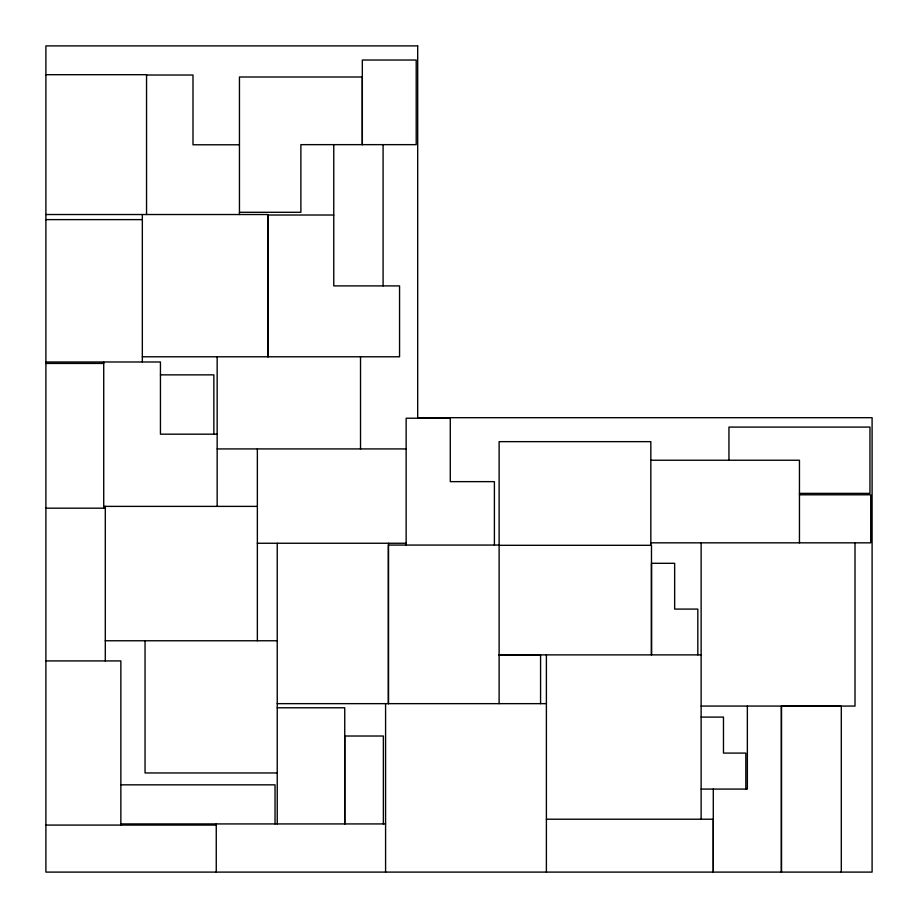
<?xml version="1.0" encoding="UTF-8"?>
<svg xmlns="http://www.w3.org/2000/svg" width="918" height="918" viewBox="0 0 918 918"><rect width="100%" height="100%" fill="white"/><g stroke="black" fill="none" stroke-linecap="round" stroke-linejoin="round"><path stroke-width="1.38" d="M388.429 543.261L388.429 703.647L388.429 545.062L499.117 545.062M781.425 706.068L781.425 872.1L781.425 706.298L841.29 706.298L841.29 872.1M45.9 74.691L146.547 74.691L146.547 214.525M146.547 75.024L192.998 75.024L192.998 144.78L239.449 144.78M239.449 212.287L300.886 212.287L300.886 144.642L416.21 144.642L416.21 60.026L362.323 60.026L362.323 144.642L362.323 76.997L239.449 76.997L239.449 214.525M45.9 214.525L267.964 214.525L267.964 356.781L267.964 215.019L333.762 215.019M45.9 219.62L142.336 219.62M142.336 356.781L399.559 356.781L399.559 285.9L333.762 285.9L333.762 144.642M45.9 361.99L160.443 361.99L160.443 434.18L217.164 434.18M45.9 363.436L103.723 363.436M160.443 374.865L213.86 374.865L213.86 434.18M217.164 448.925L406.146 448.925M650.828 460.239L799.452 460.239L799.452 542.836M799.452 493.379L869.954 493.379L869.954 427.088L728.949 427.088L728.949 460.239M799.452 494.802L870.723 494.802L870.723 542.836L650.828 542.836M103.723 506.38L257.361 506.38M45.9 508.182L105.295 508.182M257.361 543.261L406.146 543.261M499.117 545.303L651.482 545.303L651.482 654.878L651.482 563.308L674.65 563.308L674.65 609.093L697.829 609.093L697.829 654.878M105.295 640.764L277.236 640.764M499.117 654.878L701.134 654.878M499.117 655.257L540.576 655.257L540.576 703.647M45.9 660.914L120.855 660.914L120.855 825.075M277.236 703.647L546.394 703.647M701.134 706.068L855.014 706.068L855.014 542.836M277.236 707.778L344.743 707.778L344.743 823.928L344.743 736.018L383.368 736.018L383.368 823.928M701.134 717.096L723.476 717.096L723.476 753.093L745.818 753.093L745.818 789.078M277.236 772.956L145.044 772.956L145.044 640.764M120.855 784.833L275.033 784.833L275.033 823.928M701.134 789.078L747.355 789.078L747.355 706.068M546.394 819.212L713.286 819.212L713.286 872.1L713.286 789.078M120.855 823.928L385.583 823.928M45.9 825.075L216.258 825.075M701.134 542.836L701.134 819.212M650.828 545.303L650.828 441.65L499.117 441.65L499.117 703.647M546.394 654.878L546.394 872.1M494.4 545.062L494.4 481.64L450.279 481.64L450.279 418.218L406.146 418.218L406.146 545.062M385.583 703.647L385.583 872.1M383.093 144.642L383.093 285.9M360.522 356.781L360.522 448.925M277.236 543.261L277.236 823.928M257.361 448.925L257.361 640.764M217.164 356.781L217.164 506.38M216.258 823.928L216.258 872.1M142.336 214.525L142.336 361.99M105.295 506.38L105.295 660.914M103.723 361.99L103.723 508.182M417.69 45.9L45.9 45.9L45.9 872.1L872.1 872.1L872.1 417.69L417.69 417.69L417.69 45.9"/></g></svg>
